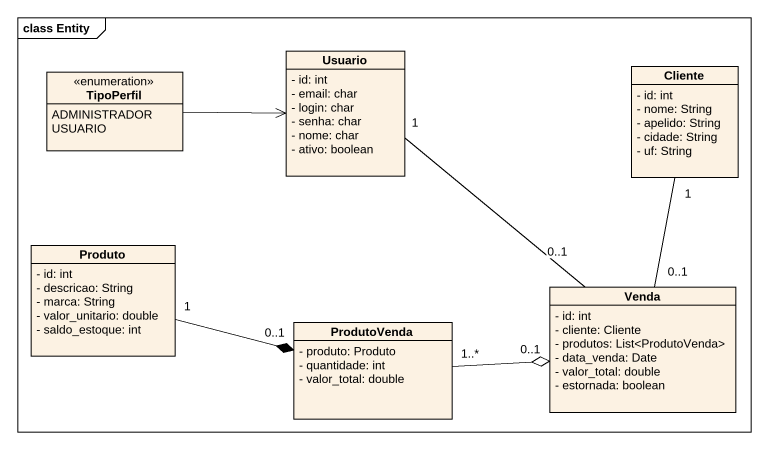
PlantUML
@startuml
mainframe class Entity
hide circle
hide empty members
skinparam classAttributeIconSize 0
enum TipoPerfil {
  ADMINISTRADOR
  USUARIO
}
class Usuario {
  - id: int
  - email: char
  - login: char
  - senha: char
  - nome: char
  - ativo: boolean
}
class Cliente {
  - id: int
  - nome: String
  - apelido: String
  - cidade: String
  - uf: String
}
class Produto {
  - id: int
  - descricao: String
  - marca: String
  - valor_unitario: double
  - saldo_estoque: int
}
class ProdutoVenda {
  - produto: Produto
  - quantidade: int
  - valor_total: double
}
class Venda {
  - id: int
  - cliente: Cliente
  - produtos: List<ProdutoVenda>
  - data_venda: Date
  - valor_total: double
  - estornada: boolean
}
TipoPerfil -right-> Usuario
Usuario "1" -- "0..1" Venda
Produto "1" -right-* "0..1" ProdutoVenda
ProdutoVenda "1..*" -right-o "0..1" Venda
Venda "0..1" -up- "1" Cliente
@enduml
